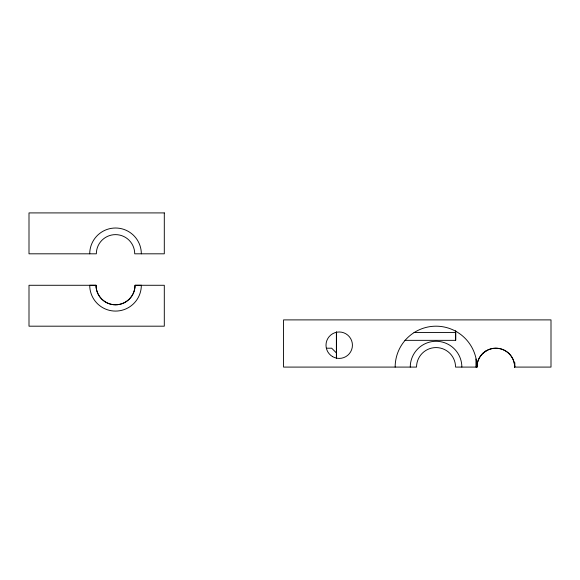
<?xml version="1.0" encoding="UTF-8"?>
<svg xmlns="http://www.w3.org/2000/svg" width="580" height="580" viewBox="0 0 580 580"><rect width="100%" height="100%" fill="white"/><g stroke="black" fill="none" stroke-linecap="round" stroke-linejoin="round"><path stroke-width="0.87" d="M336.407 358.237L336.407 331.956M482.451 353.742L486.366 350.74M414.04 332.478L455.67 332.478L455.67 340.344L404.941 340.344M326.424 348.21L331.688 348.21L336.407 352.93M514.714 362.645L514.714 367.089A18.879 18.879 0 0 0 495.835 348.21A18.879 18.879 0 0 0 476.956 367.089L455.554 367.089A19.51 19.51 0 0 0 436.051 347.579A19.51 19.51 0 0 0 416.541 367.089L283.548 367.089L283.548 319.892L551 319.892L551 367.089L514.685 367.089A18.879 18.879 0 0 0 495.813 348.21A18.879 18.879 0 0 0 476.934 367.089A40.904 40.904 0 0 0 436.051 326.185A40.904 40.904 0 0 0 395.154 367.089M514.692 362.594L514.685 367.089M476.956 363.529L476.956 367.089M475.962 358.998L475.962 367.089M455.67 330.68L455.67 340.344M336.407 332.028L336.407 358.099M410.256 367.089A25.803 25.803 0 0 1 436.051 341.286A25.803 25.803 0 0 1 461.854 367.089M89.726 253.815A25.803 25.803 0 0 1 115.529 228.012A25.803 25.803 0 0 1 141.332 253.815M141.332 285.28L135.038 285.287A19.51 19.51 0 0 1 115.529 304.79A19.51 19.51 0 0 1 96.019 285.287L89.726 285.28A25.803 25.803 0 0 0 115.529 311.083A25.803 25.803 0 0 0 141.332 285.28M164.299 212.911L29 212.911L29 253.815L96.338 253.815A19.191 19.191 0 0 1 115.529 234.624A19.191 19.191 0 0 1 134.719 253.815L164.299 253.815L164.299 212.911M96.019 285.28L29 285.28L29 326.185L164.299 326.185L164.299 285.28L135.038 285.28A19.51 19.51 0 0 1 115.529 304.797A19.51 19.51 0 0 1 96.019 285.28M332.608 356.642A13.217 13.217 0 0 0 352.43 345.201A13.217 13.217 0 0 0 332.608 333.754A13.217 13.217 0 0 0 332.608 356.642"/></g></svg>
